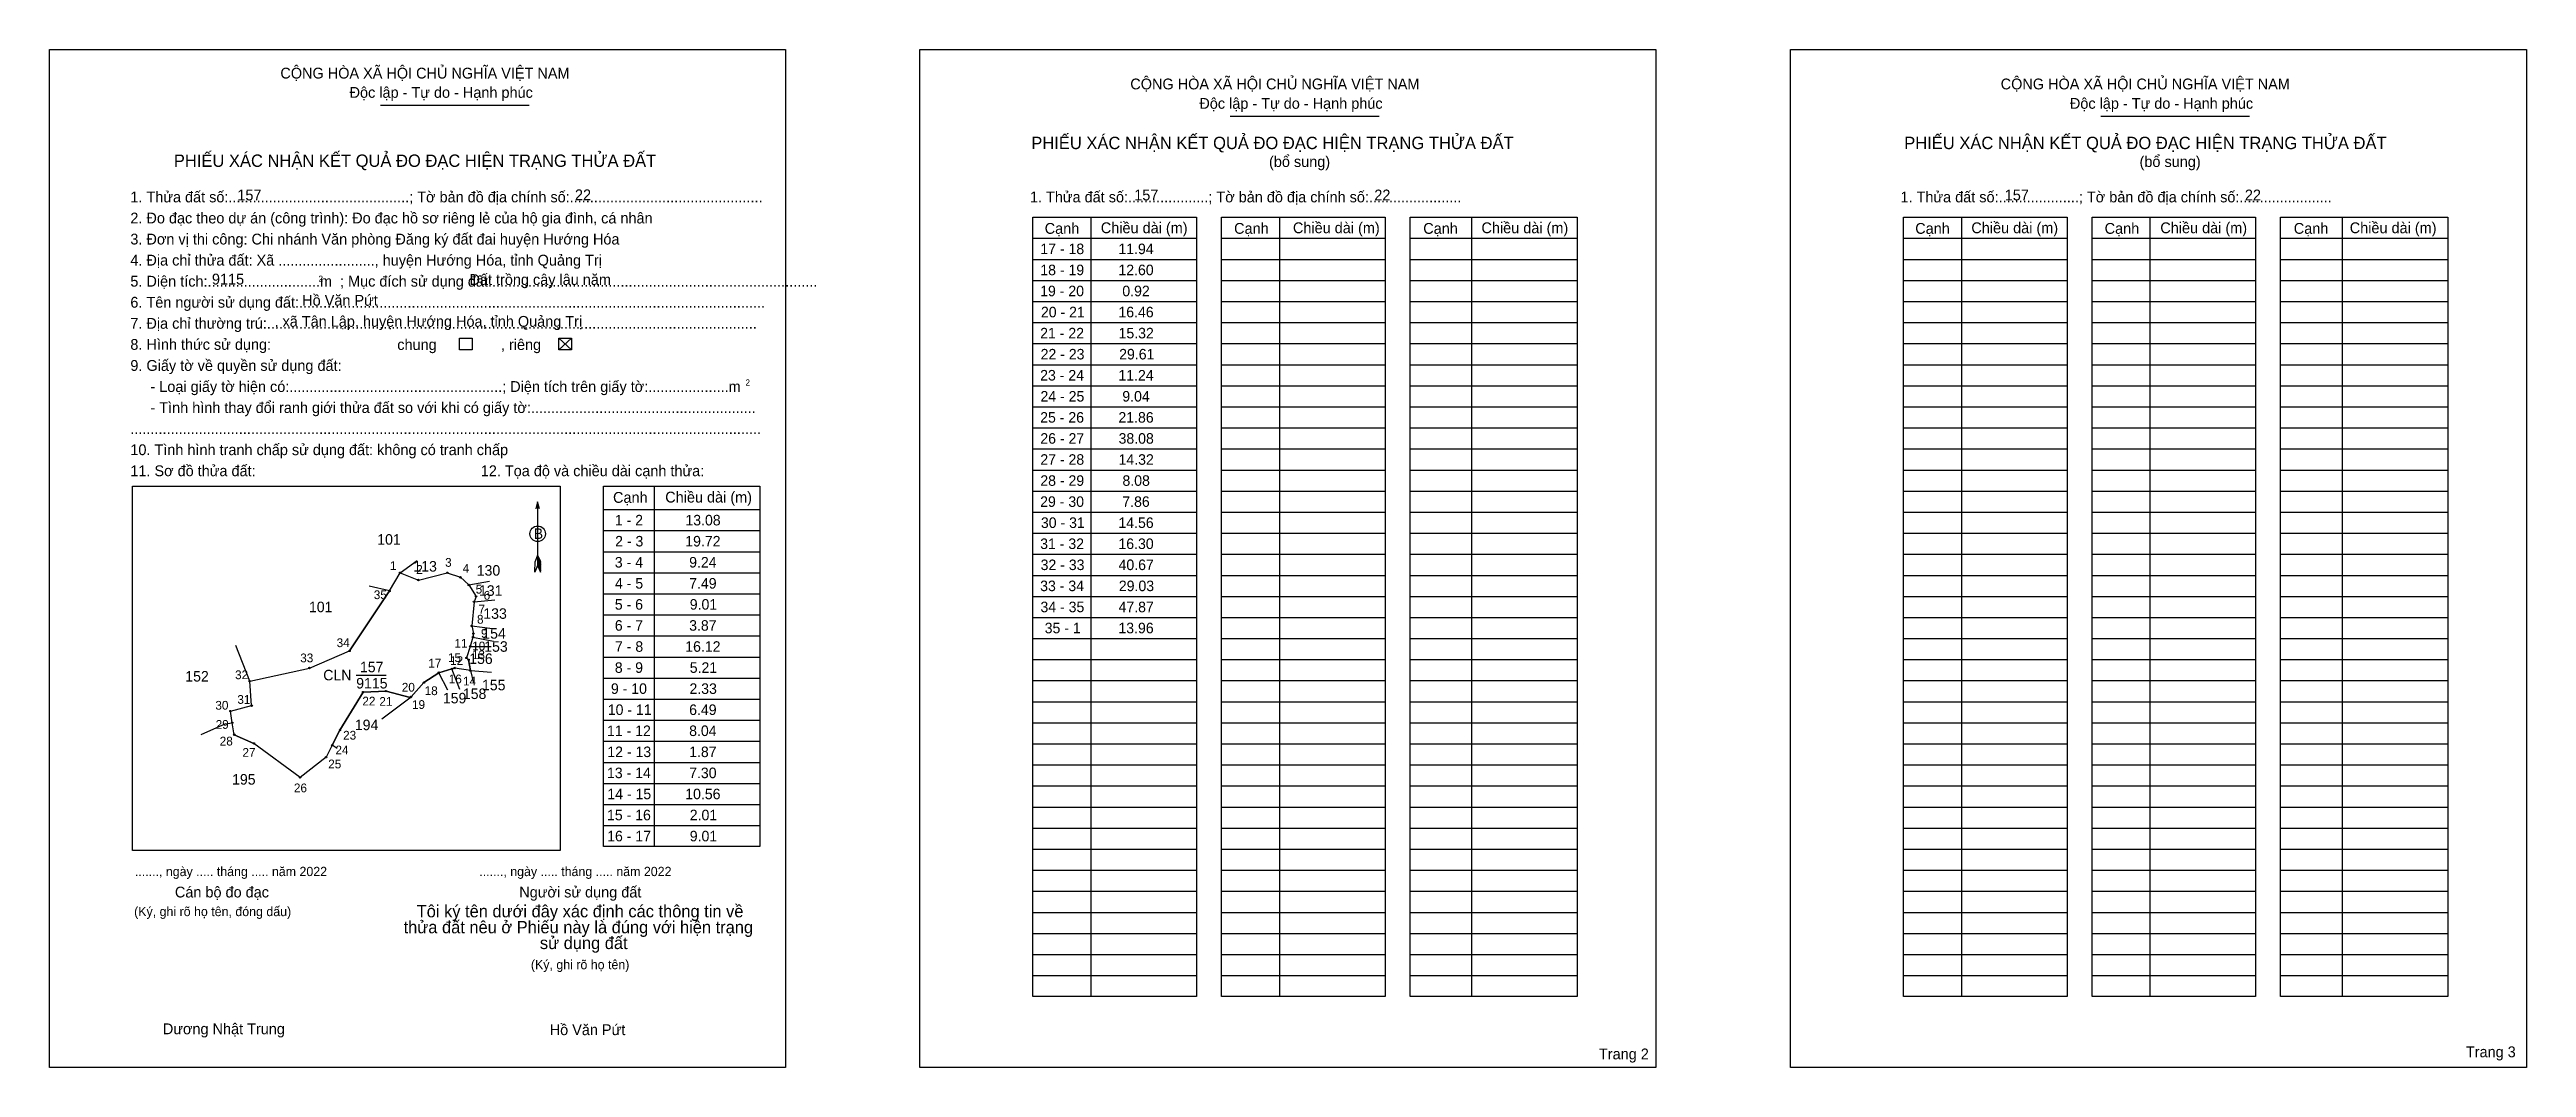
# Model space of a CAD drawing. Extents: x 548627 to 550274, y 1835513 to 1836189.
import ezdxf

# ---------------------------------------------------------------- set-up
doc = ezdxf.new("R2010")
doc.units = 0
for name, color, linetype in [('Level 1', 7, 'Continuous'), ('Level 10', 7, 'Continuous'), ('Level 11', 7, 'Continuous'), ('Level 13', 7, 'Continuous'), ('Level 2', 7, 'Continuous'), ('Level 25', 7, 'Continuous'), ('Level 27', 7, 'Continuous'), ('Level 36', 7, 'Continuous'), ('Level 48', 7, 'Continuous'), ('Level 50', 7, 'Continuous'), ('Level 52', 7, 'Continuous'), ('Level 55', 7, 'Continuous'), ('Level 6', 7, 'Continuous'), ('Level 9', 7, 'Continuous')]:
    doc.layers.add(name, color=color, linetype=linetype)

msp = doc.modelspace()

# ---------------------------------------------------------------- linework, layer by layer
at = {"layer": 'Level 1'}
for p, q in [((548627.5, 1836189.5), (548627.5, 1836189.5)), ((549206, 1836189.5), (549206, 1836189.5)), ((548847.4, 1836152.4), (548946.3, 1836152.4)), ((549412.2, 1836145.2), (549511.2, 1836145.2)), ((549990.8, 1836145.2), (550089.7, 1836145.2)), ((549319.6, 1836078), (549319.6, 1835560)), ((549444.9, 1836078), (549444.9, 1835560)), ((549572.6, 1836078), (549572.6, 1835560)), ((549898.2, 1836078), (549898.2, 1835560)), ((550023.5, 1836078), (550023.5, 1835560)), ((550151.2, 1836078), (550151.2, 1835560)), ((549281.1, 1836064), (549389.8, 1836064)), ((549406.4, 1836064), (549515.2, 1836064)), ((549531.8, 1836064), (549642.8, 1836064)), ((549859.7, 1836064), (549968.4, 1836064)), ((549985, 1836064), (550093.7, 1836064)), ((550110.3, 1836064), (550221.4, 1836064)), ((549281.1, 1836050), (549389.8, 1836050)), ((549406.4, 1836050), (549515.2, 1836050)), ((549531.8, 1836050), (549642.8, 1836050)), ((549859.7, 1836050), (549968.4, 1836050)), ((549985, 1836050), (550093.7, 1836050)), ((550110.3, 1836050), (550221.4, 1836050)), ((549281.1, 1836036), (549389.8, 1836036)), ((549406.4, 1836036), (549515.2, 1836036)), ((549531.8, 1836036), (549642.8, 1836036)), ((549859.7, 1836036), (549968.4, 1836036)), ((549985, 1836036), (550093.7, 1836036)), ((550110.3, 1836036), (550221.4, 1836036)), ((549281.1, 1836022), (549389.8, 1836022)), ((549406.4, 1836022), (549515.2, 1836022)), ((549531.8, 1836022), (549642.8, 1836022)), ((549859.7, 1836022), (549968.4, 1836022)), ((549985, 1836022), (550093.7, 1836022)), ((550110.3, 1836022), (550221.4, 1836022)), ((548966, 1835997.6), (548974.4, 1835989.8)), ((548966, 1835989.8), (548974.4, 1835997.6)), ((549281.1, 1836008), (549389.8, 1836008)), ((549406.4, 1836008), (549515.2, 1836008)), ((549531.8, 1836008), (549642.8, 1836008)), ((549859.7, 1836008), (549968.4, 1836008)), ((549985, 1836008), (550093.7, 1836008)), ((550110.3, 1836008), (550221.4, 1836008)), ((549281.1, 1835994), (549389.8, 1835994)), ((549281.1, 1835980), (549389.8, 1835980)), ((549406.4, 1835994), (549515.2, 1835994)), ((549406.4, 1835980), (549515.2, 1835980)), ((549531.8, 1835994), (549642.8, 1835994)), ((549531.8, 1835980), (549642.8, 1835980)), ((549859.7, 1835994), (549968.4, 1835994)), ((549859.7, 1835980), (549968.4, 1835980)), ((549985, 1835994), (550093.7, 1835994)), ((549985, 1835980), (550093.7, 1835980)), ((550110.3, 1835994), (550221.4, 1835994)), ((550110.3, 1835980), (550221.4, 1835980)), ((549281.1, 1835966), (549389.8, 1835966)), ((549406.4, 1835966), (549515.2, 1835966)), ((549531.8, 1835966), (549642.8, 1835966)), ((549859.7, 1835966), (549968.4, 1835966)), ((549985, 1835966), (550093.7, 1835966)), ((550110.3, 1835966), (550221.4, 1835966)), ((549281.1, 1835952), (549389.8, 1835952)), ((549406.4, 1835952), (549515.2, 1835952)), ((549531.8, 1835952), (549642.8, 1835952)), ((549859.7, 1835952), (549968.4, 1835952)), ((549985, 1835952), (550093.7, 1835952)), ((550110.3, 1835952), (550221.4, 1835952)), ((549281.1, 1835938), (549389.8, 1835938)), ((549406.4, 1835938), (549515.2, 1835938)), ((549531.8, 1835938), (549642.8, 1835938)), ((549859.7, 1835938), (549968.4, 1835938)), ((549985, 1835938), (550093.7, 1835938)), ((550110.3, 1835938), (550221.4, 1835938)), ((549281.1, 1835924), (549389.8, 1835924)), ((549406.4, 1835924), (549515.2, 1835924)), ((549531.8, 1835924), (549642.8, 1835924)), ((549859.7, 1835924), (549968.4, 1835924)), ((549985, 1835924), (550093.7, 1835924)), ((550110.3, 1835924), (550221.4, 1835924)), ((548682.6, 1835899.3), (548682.6, 1835899.3)), ((549029.3, 1835899.3), (549029.3, 1835659.7)), ((549281.1, 1835910), (549389.8, 1835910)), ((549406.4, 1835910), (549515.2, 1835910)), ((549531.8, 1835910), (549642.8, 1835910)), ((549859.7, 1835910), (549968.4, 1835910)), ((549985, 1835910), (550093.7, 1835910)), ((550110.3, 1835910), (550221.4, 1835910)), ((548951.9, 1835888.8), (548951.9, 1835846.5)), ((548995.7, 1835883.7), (549099.5, 1835883.7)), ((549281.1, 1835896), (549389.8, 1835896)), ((549281.1, 1835882), (549389.8, 1835882)), ((549406.4, 1835896), (549515.2, 1835896)), ((549406.4, 1835882), (549515.2, 1835882)), ((549531.8, 1835896), (549642.8, 1835896)), ((549531.8, 1835882), (549642.8, 1835882)), ((549859.7, 1835896), (549968.4, 1835896)), ((549859.7, 1835882), (549968.4, 1835882)), ((549985, 1835896), (550093.7, 1835896)), ((549985, 1835882), (550093.7, 1835882)), ((550110.3, 1835896), (550221.4, 1835896)), ((550110.3, 1835882), (550221.4, 1835882)), ((548995.7, 1835869.7), (549099.5, 1835869.7)), ((549281.1, 1835868), (549389.8, 1835868)), ((549406.4, 1835868), (549515.2, 1835868)), ((549531.8, 1835868), (549642.8, 1835868)), ((549859.7, 1835868), (549968.4, 1835868)), ((549985, 1835868), (550093.7, 1835868)), ((550110.3, 1835868), (550221.4, 1835868)), ((548950.1, 1835842.1), (548950.2, 1835849.1)), ((548951.9, 1835853.5), (548950.2, 1835849.1)), ((548951.9, 1835853.5), (548953.7, 1835849.1)), ((548951.9, 1835852.9), (548953.7, 1835848.5)), ((548951.9, 1835852.3), (548953.7, 1835847.9)), ((548951.9, 1835851.6), (548953.7, 1835847.3)), ((548951.9, 1835851), (548953.7, 1835846.7)), ((548951.9, 1835850.4), (548953.7, 1835846)), ((548951.9, 1835849.8), (548953.7, 1835845.4)), ((548951.9, 1835849.2), (548953.8, 1835844.8)), ((548951.9, 1835848.6), (548953.8, 1835844.1)), ((548951.9, 1835848), (548953.8, 1835843.5)), ((548951.9, 1835847.4), (548953.8, 1835842.9)), ((548953.8, 1835842.1), (548953.7, 1835849.1)), ((548995.7, 1835855.7), (549099.5, 1835855.7)), ((549281.1, 1835854), (549389.8, 1835854)), ((549406.4, 1835854), (549515.2, 1835854)), ((549531.8, 1835854), (549642.8, 1835854)), ((549859.7, 1835854), (549968.4, 1835854)), ((549985, 1835854), (550093.7, 1835854)), ((550110.3, 1835854), (550221.4, 1835854)), ((548951.9, 1835846.5), (548950.1, 1835842.1)), ((548951.9, 1835846.5), (548953.8, 1835842.1)), ((548995.7, 1835841.7), (549099.5, 1835841.7)), ((549281.1, 1835840), (549389.8, 1835840)), ((549406.4, 1835840), (549515.2, 1835840)), ((549531.8, 1835840), (549642.8, 1835840)), ((549859.7, 1835840), (549968.4, 1835840)), ((549985, 1835840), (550093.7, 1835840)), ((550110.3, 1835840), (550221.4, 1835840)), ((548995.7, 1835827.7), (549099.5, 1835827.7)), ((549281.1, 1835826), (549389.8, 1835826)), ((549406.4, 1835826), (549515.2, 1835826)), ((549531.8, 1835826), (549642.8, 1835826)), ((549859.7, 1835826), (549968.4, 1835826)), ((549985, 1835826), (550093.7, 1835826)), ((550110.3, 1835826), (550221.4, 1835826)), ((548995.7, 1835813.7), (549099.5, 1835813.7)), ((548995.7, 1835799.7), (549099.5, 1835799.7)), ((549281.1, 1835812), (549389.8, 1835812)), ((549281.1, 1835798), (549389.8, 1835798)), ((549406.4, 1835812), (549515.2, 1835812)), ((549406.4, 1835798), (549515.2, 1835798)), ((549531.8, 1835812), (549642.8, 1835812)), ((549531.8, 1835798), (549642.8, 1835798)), ((549859.7, 1835812), (549968.4, 1835812)), ((549859.7, 1835798), (549968.4, 1835798)), ((549985, 1835812), (550093.7, 1835812)), ((549985, 1835798), (550093.7, 1835798)), ((550110.3, 1835812), (550221.4, 1835812)), ((550110.3, 1835798), (550221.4, 1835798)), ((548995.7, 1835785.7), (549099.5, 1835785.7)), ((549281.1, 1835784), (549389.8, 1835784)), ((549406.4, 1835784), (549515.2, 1835784)), ((549531.8, 1835784), (549642.8, 1835784)), ((549859.7, 1835784), (549968.4, 1835784)), ((549985, 1835784), (550093.7, 1835784)), ((550110.3, 1835784), (550221.4, 1835784)), ((548995.7, 1835771.7), (549099.5, 1835771.7)), ((549281.1, 1835770), (549389.8, 1835770)), ((549406.4, 1835770), (549515.2, 1835770)), ((549531.8, 1835770), (549642.8, 1835770)), ((549859.7, 1835770), (549968.4, 1835770)), ((549985, 1835770), (550093.7, 1835770)), ((550110.3, 1835770), (550221.4, 1835770)), ((548995.7, 1835757.7), (549099.5, 1835757.7)), ((549281.1, 1835756), (549389.8, 1835756)), ((549406.4, 1835756), (549515.2, 1835756)), ((549531.8, 1835756), (549642.8, 1835756)), ((549859.7, 1835756), (549968.4, 1835756)), ((549985, 1835756), (550093.7, 1835756)), ((550110.3, 1835756), (550221.4, 1835756)), ((548995.7, 1835743.7), (549099.5, 1835743.7)), ((549281.1, 1835742), (549389.8, 1835742)), ((549406.4, 1835742), (549515.2, 1835742)), ((549531.8, 1835742), (549642.8, 1835742)), ((549859.7, 1835742), (549968.4, 1835742)), ((549985, 1835742), (550093.7, 1835742)), ((550110.3, 1835742), (550221.4, 1835742)), ((548995.7, 1835729.7), (549099.5, 1835729.7)), ((548995.7, 1835715.7), (549099.5, 1835715.7)), ((549281.1, 1835728), (549389.8, 1835728)), ((549406.4, 1835728), (549515.2, 1835728)), ((549531.8, 1835728), (549642.8, 1835728)), ((549859.7, 1835728), (549968.4, 1835728)), ((549985, 1835728), (550093.7, 1835728)), ((550110.3, 1835728), (550221.4, 1835728)), ((548995.7, 1835701.7), (549099.5, 1835701.7)), ((549281.1, 1835714), (549389.8, 1835714)), ((549281.1, 1835700), (549389.8, 1835700)), ((549406.4, 1835714), (549515.2, 1835714)), ((549406.4, 1835700), (549515.2, 1835700)), ((549531.8, 1835714), (549642.8, 1835714)), ((549531.8, 1835700), (549642.8, 1835700)), ((549859.7, 1835714), (549968.4, 1835714)), ((549859.7, 1835700), (549968.4, 1835700)), ((549985, 1835714), (550093.7, 1835714)), ((549985, 1835700), (550093.7, 1835700)), ((550110.3, 1835714), (550221.4, 1835714)), ((550110.3, 1835700), (550221.4, 1835700)), ((548995.7, 1835687.7), (549099.5, 1835687.7)), ((549281.1, 1835686), (549389.8, 1835686)), ((549406.4, 1835686), (549515.2, 1835686)), ((549531.8, 1835686), (549642.8, 1835686)), ((549859.7, 1835686), (549968.4, 1835686)), ((549985, 1835686), (550093.7, 1835686)), ((550110.3, 1835686), (550221.4, 1835686)), ((548995.7, 1835673.7), (549099.5, 1835673.7)), ((549281.1, 1835672), (549389.8, 1835672)), ((549406.4, 1835672), (549515.2, 1835672)), ((549531.8, 1835672), (549642.8, 1835672)), ((549859.7, 1835672), (549968.4, 1835672)), ((549985, 1835672), (550093.7, 1835672)), ((550110.3, 1835672), (550221.4, 1835672)), ((548966.9, 1835657.1), (548966.9, 1835657.1)), ((549281.1, 1835658), (549389.8, 1835658)), ((549406.4, 1835658), (549515.2, 1835658)), ((549531.8, 1835658), (549642.8, 1835658)), ((549859.7, 1835658), (549968.4, 1835658)), ((549985, 1835658), (550093.7, 1835658)), ((550110.3, 1835658), (550221.4, 1835658)), ((549281.1, 1835644), (549389.8, 1835644)), ((549406.4, 1835644), (549515.2, 1835644)), ((549531.8, 1835644), (549642.8, 1835644)), ((549859.7, 1835644), (549968.4, 1835644)), ((549985, 1835644), (550093.7, 1835644)), ((550110.3, 1835644), (550221.4, 1835644)), ((549281.1, 1835630), (549389.8, 1835630)), ((549406.4, 1835630), (549515.2, 1835630)), ((549531.8, 1835630), (549642.8, 1835630)), ((549859.7, 1835630), (549968.4, 1835630)), ((549985, 1835630), (550093.7, 1835630)), ((550110.3, 1835630), (550221.4, 1835630)), ((549281.1, 1835616), (549389.8, 1835616)), ((549281.1, 1835602), (549389.8, 1835602)), ((549406.4, 1835616), (549515.2, 1835616)), ((549406.4, 1835602), (549515.2, 1835602)), ((549531.8, 1835616), (549642.8, 1835616)), ((549531.8, 1835602), (549642.8, 1835602)), ((549859.7, 1835616), (549968.4, 1835616)), ((549859.7, 1835602), (549968.4, 1835602)), ((549985, 1835616), (550093.7, 1835616)), ((549985, 1835602), (550093.7, 1835602)), ((550110.3, 1835616), (550221.4, 1835616)), ((550110.3, 1835602), (550221.4, 1835602)), ((549281.1, 1835588), (549389.8, 1835588)), ((549406.4, 1835588), (549515.2, 1835588)), ((549531.8, 1835588), (549642.8, 1835588)), ((549859.7, 1835588), (549968.4, 1835588)), ((549985, 1835588), (550093.7, 1835588)), ((550110.3, 1835588), (550221.4, 1835588)), ((549281.1, 1835574), (549389.8, 1835574)), ((549406.4, 1835574), (549515.2, 1835574)), ((549531.8, 1835574), (549642.8, 1835574)), ((549859.7, 1835574), (549968.4, 1835574)), ((549985, 1835574), (550093.7, 1835574)), ((550110.3, 1835574), (550221.4, 1835574)), ((549116.7, 1835512.9), (549116.7, 1835512.9)), ((549695.2, 1835512.9), (549695.2, 1835512.9))]:
    msp.add_line(p, q, dxfattribs=at)
for points in [[(549281.1, 1836078), (549389.8, 1836078), (549389.8, 1835560), (549281.1, 1835560)], [(549406.4, 1836078), (549515.2, 1836078), (549515.2, 1835560), (549406.4, 1835560)], [(549531.8, 1836078), (549642.8, 1836078), (549642.8, 1835560), (549531.8, 1835560)], [(549859.7, 1836078), (549968.4, 1836078), (549968.4, 1835560), (549859.7, 1835560)], [(549985, 1836078), (550093.7, 1836078), (550093.7, 1835560), (549985, 1835560)], [(550110.3, 1836078), (550221.4, 1836078), (550221.4, 1835560), (550110.3, 1835560)], [(548682.6, 1835899.3), (548966.9, 1835899.3), (548966.9, 1835657.1), (548682.6, 1835657.1)], [(548995.7, 1835899.3), (549099.5, 1835899.3), (549099.5, 1835659.7), (548995.7, 1835659.7)]]:
    msp.add_lwpolyline(points, close=True, dxfattribs=at)
msp.add_lwpolyline([(548953.1, 1835884.3), (548951.9, 1835888.8), (548950.7, 1835884.3)], dxfattribs=at)
msp.add_circle((548951.9, 1835867.6), 5.17, dxfattribs=at)
at = {"layer": 'Level 10'}
msp.add_lwpolyline([(548872.7, 1835836.9), (548891.8, 1835841.7), (548900.6, 1835838.7), (548906.1, 1835833.6), (548911, 1835826), (548909.6, 1835822.4), (548908.1, 1835806.4), (548909.2, 1835801.3), (548908.9, 1835799), (548907.1, 1835792.8), (548904.6, 1835785.1), (548906, 1835783.9), (548907.2, 1835776.7), (548896.8, 1835778.4), (548894.9, 1835777.8), (548886.2, 1835775.3), (548876.3, 1835768.7), (548867.8, 1835759.3), (548867.1, 1835758.8), (548851.2, 1835763.1), (548835.9, 1835762.4), (548820.5, 1835737.1), (548815.4, 1835727.1), (548811.3, 1835719.1), (548794, 1835705.7), (548763.3, 1835728.3), (548750.2, 1835734.1), (548748.9, 1835742), (548747.7, 1835749.8), (548761.8, 1835753.4), (548760.5, 1835769.7), (548800.2, 1835778.4), (548826.9, 1835789.8), (548853.5, 1835829.6), (548860.5, 1835841.7)], close=True, dxfattribs=at)
at = {"layer": 'Level 11'}
for centre in [(548860.5, 1835841.7), (548872.7, 1835836.9), (548872.7, 1835836.9), (548891.8, 1835841.7), (548900.6, 1835838.7), (548906.1, 1835833.6), (548853.5, 1835829.6), (548909.6, 1835822.4), (548911, 1835826), (548908.1, 1835806.4), (548908.9, 1835799), (548909.2, 1835801.3), (548826.9, 1835789.8), (548904.6, 1835785.1), (548906, 1835783.9), (548907.1, 1835792.8), (548760.5, 1835769.7), (548800.2, 1835778.4), (548876.3, 1835768.7), (548886.2, 1835775.3), (548894.9, 1835777.8), (548896.8, 1835778.4), (548907.2, 1835776.7), (548747.7, 1835749.8), (548761.8, 1835753.4), (548835.9, 1835762.4), (548851.2, 1835763.1), (548867.1, 1835758.8), (548867.8, 1835759.3), (548748.9, 1835742), (548750.2, 1835734.1), (548820.5, 1835737.1), (548763.3, 1835728.3), (548811.3, 1835719.1), (548815.4, 1835727.1), (548794, 1835705.7)]:
    msp.add_circle(centre, 0.467, dxfattribs=at)
at = {"layer": 'Level 2'}
for points in [[(548627.5, 1836189.5), (549116.6, 1836189.5), (549116.6, 1835512.9), (548627.5, 1835512.9)], [(549206, 1836189.5), (549695.2, 1836189.5), (549695.2, 1835512.9), (549206, 1835512.9)], [(549784.6, 1836189.5), (550273.8, 1836189.5), (550273.8, 1835512.9), (549784.6, 1835512.9)]]:
    msp.add_lwpolyline(points, close=True, dxfattribs=at)
at = {"layer": 'Level 25'}
for p, q in [((548853.5, 1835829.6), (548826.9, 1835789.8)), ((548906, 1835783.9), (548904.6, 1835785.1)), ((548907.2, 1835776.7), (548906, 1835783.9)), ((548867.8, 1835759.3), (548876.3, 1835768.7)), ((548876.3, 1835768.7), (548886.2, 1835775.3)), ((548886.2, 1835775.3), (548894.9, 1835777.8)), ((548894.9, 1835777.8), (548896.8, 1835778.4)), ((548820.5, 1835737.1), (548835.9, 1835762.4)), ((548835.9, 1835762.4), (548851.2, 1835763.1)), ((548851.2, 1835763.1), (548867.1, 1835758.8)), ((548867.1, 1835758.8), (548867.8, 1835759.3)), ((548750.2, 1835734.1), (548763.3, 1835728.3)), ((548815.4, 1835727.1), (548820.5, 1835737.1))]:
    msp.add_line(p, q, dxfattribs=at)
at = {"layer": 'Level 27'}
for p, q in [((548860.5, 1835841.7), (548871.9, 1835849.9)), ((548853.5, 1835829.6), (548839.9, 1835832.8)), ((548906.1, 1835833.6), (548919.9, 1835836.1)), ((548909.6, 1835822.4), (548923.5, 1835823.8)), ((548908.1, 1835806.4), (548922, 1835804.7)), ((548908.9, 1835799), (548922.6, 1835796.3)), ((548907.1, 1835792.8), (548921.1, 1835792.6)), ((548907.2, 1835776.7), (548921.2, 1835775.7))]:
    msp.add_line(p, q, dxfattribs=at)
at = {"layer": 'Level 50'}
for points in [[(548899.9, 1835997.6), (548908.3, 1835997.6), (548908.3, 1835989.8), (548899.9, 1835989.8)], [(548966, 1835997.6), (548974.4, 1835997.6), (548974.4, 1835989.8), (548966, 1835989.8)]]:
    msp.add_lwpolyline(points, close=True, dxfattribs=at)
at = {"layer": 'Level 9'}
for p, q in [((548760.5, 1835769.7), (548751.3, 1835793.3)), ((548831.3, 1835773.7), (548851.3, 1835773.7)), ((548892.1, 1835763.7), (548886.2, 1835775.3)), ((548900.1, 1835764.1), (548894.9, 1835777.8)), ((548907.2, 1835776.7), (548909.3, 1835768.3)), ((548848.4, 1835744.7), (548867.8, 1835759.3)), ((548744.5, 1835741.3), (548728.1, 1835733.9)), ((548744.5, 1835741.3), (548748.9, 1835742)), ((548818.7, 1835725), (548815.4, 1835727.1))]:
    msp.add_line(p, q, dxfattribs=at)

# ---------------------------------------------------------------- texts
at = {"layer": 'Level 1'}
for s, height, p in [('CỘNG HÒA XÃ HỘI CHỦ NGHĨA VIỆT NAM', 7.185, (548780.9, 1836170.2)), ('Độc lập - Tự do - Hạnh phúc', 7.185, (548826.9, 1836157.4)), ('CỘNG HÒA XÃ HỘI CHỦ NGHĨA VIỆT NAM', 7.185, (549345.8, 1836163)), ('CỘNG HÒA XÃ HỘI CHỦ NGHĨA VIỆT NAM', 7.185, (549924.3, 1836163)), ('Độc lập - Tự do - Hạnh phúc', 7.185, (549391.7, 1836150.1)), ('Độc lập - Tự do - Hạnh phúc', 7.185, (549970.3, 1836150.1)), ('PHIẾU XÁC NHẬN KẾT QUẢ ĐO ĐẠC HIỆN TRẠNG THỬA ĐẤT', 8.213, (549280, 1836123.3)), ('PHIẾU XÁC NHẬN KẾT QUẢ ĐO ĐẠC HIỆN TRẠNG THỬA ĐẤT', 8.213, (549860.2, 1836123.3)), ('PHIẾU XÁC NHẬN KẾT QUẢ ĐO ĐẠC HIỆN TRẠNG THỬA ĐẤT', 8.213, (548710.1, 1836111.5)), ('(bổ sung)', 7.19, (549438, 1836111.4)), ('(bổ sung)', 7.19, (550016.6, 1836111.4)), ('1. Thửa đất số:.............................................; Tờ bản đồ địa chính số:................................................', 7.1852, (548681.2, 1836087.9)), ('1. Thửa đất số:....................; Tờ bản đồ địa chính số:.......................', 7.185, (549279.1, 1836087.9)), ('1. Thửa đất số:....................; Tờ bản đồ địa chính số:.......................', 7.185, (549857.7, 1836087.9)), ('2. Đo đạc theo dự án (công trình): Đo đạc hồ sơ riêng lẻ của hộ gia đình, cá nhân', 7.185, (548681.2, 1836073.9)), ('3. Đơn vị thi công: Chi nhánh Văn phòng Đăng ký đất đai huyện Hướng Hóa', 7.185, (548681.2, 1836059.9)), ('Cạnh', 7.19, (549288.9, 1836067)), ('Chiều dài (m)', 7.185, (549326.2, 1836067.4)), ('Cạnh', 7.19, (549414.8, 1836067)), ('Chiều dài (m)', 7.185, (549453.9, 1836067.4)), ('Cạnh', 7.19, (549540.5, 1836067)), ('Chiều dài (m)', 7.185, (549579.2, 1836067.4)), ('Cạnh', 7.19, (549867.5, 1836067)), ('Chiều dài (m)', 7.185, (549904.8, 1836067.4)), ('Cạnh', 7.19, (549993.4, 1836067)), ('Chiều dài (m)', 7.185, (550030.4, 1836067.4)), ('Cạnh', 7.19, (550119.1, 1836067)), ('Chiều dài (m)', 7.185, (550156.3, 1836067.4)), ('4. Địa chỉ thửa đất: Xã ........................, huyện Hướng Hóa, tỉnh Quảng Trị', 7.185, (548681.2, 1836045.9)), ('5. Diện tích:............................m  ; Mục đích sử dụng đất:.................................................................................', 7.1852, (548681.2, 1836031.9)), ('2', 4.11, (548806.2, 1836035.1)), ('6. Tên người sử dụng đất:....................................................................................................................', 7.1852, (548681.2, 1836017.9)), ('7. Địa chỉ thường trú:..........................................................................................................................', 7.1852, (548681.2, 1836003.9)), ('chung                , riêng', 7.185, (548858.6, 1835989.8)), ('9. Giấy tờ về quyền sử dụng đất:', 7.185, (548681.2, 1835975.9)), ('     - Loại giấy tờ hiện có:.....................................................; Diện tích trên giấy tờ:....................m', 7.1852, (548681.2, 1835961.9)), ('2', 4.11, (549090, 1835966.1)), ('     - Tình hình thay đổi ranh giới thửa đất so với khi có giấy tờ:........................................................', 7.1852, (548681.2, 1835947.9)), ('.............................................................................................................................................................', 7.1852, (548681.2, 1835933.9)), ('10. Tình hình tranh chấp sử dụng đất: không có tranh chấp', 7.185, (548681.2, 1835919.9)), ('11. Sơ đồ thửa đất:', 7.185, (548681.2, 1835905.9)), ('12. Tọa độ và chiều dài cạnh thửa:', 7.185, (548914.1, 1835905.9)), ('Chiều dài (m)', 7.185, (549036.7, 1835888.4)), ('Cạnh', 7.19, (549002, 1835888.2)), ('B', 7, (548949.3, 1835864.2)), ('......., ngày ..... tháng ..... năm 2022', 6.159, (548684.2, 1835640.1)), ('Cán bộ đo đạc', 7.185, (548710.8, 1835625.9)), ('......., ngày ..... tháng ..... năm 2022', 6.159, (548913.1, 1835640.1)), ('Người sử dụng đất', 7.185, (548939.7, 1835625.9)), ('(Ký, ghi rõ họ tên, đóng dấu)', 6.159, (548683.7, 1835613.5)), ('Tôi ký tên dưới đây xác định các thông tin về', 8.165, (548871.5, 1835612.7)), ('thửa đất nêu ở Phiếu này là đúng với hiện trạng', 8.165, (548862.8, 1835602.1)), ('sử dụng đất', 8.165, (548953.4, 1835591.6)), ('(Ký, ghi rõ họ tên)', 6.159, (548947.4, 1835578.2)), ('Dương Nhật Trung', 7.185, (548702.8, 1835535)), ('Trang 2', 7.19, (549657.3, 1835518.3)), ('Trang 3', 7.19, (550233.5, 1835519.7))]:
    msp.add_text(s, height=height, dxfattribs=at).set_placement(p)
at = {"layer": 'Level 13'}
for s, p in [('157', (548833.8, 1835775.6)), ('CLN', (548809.4, 1835770.2)), ('9115', (548831.3, 1835764.8))]:
    msp.add_text(s, height=7, dxfattribs=at).set_placement(p)
at = {"layer": 'Level 36'}
for s, p in [('101', (548845.3, 1835860.4)), ('113', (548869.3, 1835842.5)), ('130', (548911.4, 1835839.8)), ('131', (548912.9, 1835826.4)), ('101', (548799.9, 1835815.5)), ('133', (548915.8, 1835811.1)), ('154', (548915.1, 1835797.9)), ('156', (548906.4, 1835781.1)), ('153', (548916.4, 1835789.2)), ('152', (548717.7, 1835769.4)), ('158', (548902.2, 1835757.8)), ('155', (548914.9, 1835763.6)), ('159', (548888.9, 1835754.9)), ('194', (548830.4, 1835737.1)), ('195', (548748.8, 1835700.9))]:
    msp.add_text(s, height=7, dxfattribs=at).set_placement(p)
at = {"layer": 'Level 48'}
msp.add_text('8. Hình thức sử dụng:', height=7.185, dxfattribs=at).set_placement((548681.2, 1835989.9))
at = {"layer": 'Level 52'}
for s, p in [('17 - 18', (549286, 1836053.5)), ('18 - 19', (549286, 1836039.5)), ('11.94', (549337.9, 1836053.5)), ('12.60', (549337.9, 1836039.5)), ('19 - 20', (549285.9, 1836025.5)), ('0.92', (549340.5, 1836025.5)), ('20 - 21', (549286.4, 1836011.5)), ('16.46', (549337.9, 1836011.5)), ('21 - 22', (549285.9, 1835997.5)), ('15.32', (549338, 1835997.5)), ('22 - 23', (549286.2, 1835983.5)), ('29.61', (549338.4, 1835983.5)), ('23 - 24', (549285.9, 1835969.5)), ('24 - 25', (549286.1, 1835955.5)), ('11.24', (549337.9, 1835969.5)), ('9.04', (549340.5, 1835955.5)), ('25 - 26', (549285.9, 1835941.5)), ('21.86', (549337.9, 1835941.5)), ('26 - 27', (549286, 1835927.5)), ('38.08', (549338, 1835927.5)), ('27 - 28', (549286, 1835913.5)), ('14.32', (549338, 1835913.5)), ('28 - 29', (549286, 1835899.5)), ('8.08', (549340.6, 1835899.5)), ('1 - 2', (549003.2, 1835873.2)), ('13.08', (549050.1, 1835873.2)), ('29 - 30', (549285.9, 1835885.5)), ('7.86', (549340.5, 1835885.5)), ('2 - 3', (549003.4, 1835859.2)), ('19.72', (549050, 1835859.2)), ('31 - 32', (549285.9, 1835857.5)), ('30 - 31', (549286.4, 1835871.5)), ('14.56', (549337.9, 1835871.5)), ('16.30', (549337.9, 1835857.5)), ('3 - 4', (549003.2, 1835845.2)), ('9.24', (549052.6, 1835845.2)), ('32 - 33', (549286.2, 1835843.5)), ('40.67', (549338, 1835843.5)), ('4 - 5', (549003.3, 1835831.2)), ('7.49', (549052.6, 1835831.2)), ('33 - 34', (549285.9, 1835829.5)), ('29.03', (549338.2, 1835829.5)), ('5 - 6', (549003.2, 1835817.2)), ('9.01', (549053, 1835817.2)), ('34 - 35', (549286.1, 1835815.5)), ('47.87', (549338, 1835815.5)), ('6 - 7', (549003.2, 1835803.2)), ('3.87', (549052.6, 1835803.2)), ('35 - 1', (549288.9, 1835801.5)), ('13.96', (549337.9, 1835801.5)), ('8 - 9', (549003.2, 1835775.2)), ('7 - 8', (549003.3, 1835789.2)), ('16.12', (549050, 1835789.2)), ('5.21', (549053, 1835775.2)), ('9 - 10', (549000.6, 1835761.2)), ('2.33', (549052.8, 1835761.2)), ('10 - 11', (548998.5, 1835747.2)), ('6.49', (549052.6, 1835747.2)), ('11 - 12', (548998, 1835733.2)), ('8.04', (549052.6, 1835733.2)), ('12 - 13', (548998.2, 1835719.2)), ('1.87', (549052.6, 1835719.2)), ('13 - 14', (548998, 1835705.2)), ('7.30', (549052.6, 1835705.2)), ('15 - 16', (548998, 1835677.2)), ('14 - 15', (548998.2, 1835691.2)), ('10.56', (549050, 1835691.2)), ('2.01', (549053, 1835677.2)), ('16 - 17', (548998.1, 1835663.2)), ('9.01', (549053, 1835663.2))]:
    msp.add_text(s, height=7, dxfattribs=at).set_placement(p)
at = {"layer": 'Level 55'}
for s, p in [('1', (548860.5, 1835841.7)), ('2', (548872.6, 1835836.9)), ('3', (548891.8, 1835841.7)), ('4', (548900.5, 1835838.7)), ('5', (548906.1, 1835833.6)), ('35', (548853.3, 1835829.6)), ('7', (548909.5, 1835822.4)), ('6', (548910.9, 1835826)), ('8', (548908, 1835806.4)), ('10', (548908.7, 1835799)), ('9', (548909.1, 1835801.3)), ('34', (548826.8, 1835789.8)), ('12', (548904.5, 1835785.1)), ('13', (548905.8, 1835783.9)), ('11', (548907, 1835792.8)), ('32', (548760.3, 1835769.7)), ('33', (548800.1, 1835778.4)), ('18', (548876.1, 1835768.7)), ('17', (548886.1, 1835775.3)), ('16', (548894.7, 1835777.8)), ('15', (548896.7, 1835778.4)), ('14', (548907.1, 1835776.7)), ('30', (548747.5, 1835749.8)), ('31', (548761.6, 1835753.4)), ('22', (548835.8, 1835762.4)), ('21', (548851.1, 1835763.1)), ('20', (548866.9, 1835758.8)), ('19', (548867.7, 1835759.3)), ('29', (548748.8, 1835742)), ('28', (548750.1, 1835734.1)), ('23', (548820.3, 1835737.1)), ('27', (548763.2, 1835728.3)), ('25', (548811.1, 1835719.1)), ('24', (548815.2, 1835727.1)), ('26', (548793.8, 1835705.7))]:
    msp.add_text(s, height=0.233, dxfattribs=at).set_placement(p)
at = {"layer": 'Level 6'}
for s, height, p in [('157', 7.19, (548752.3, 1836089.2)), ('22', 7.19, (548976.7, 1836089.3)), ('157', 7.19, (549348.4, 1836089.2)), ('22', 7.19, (549508, 1836089.2)), ('157', 7.19, (549927, 1836089.2)), ('22', 7.19, (550086.6, 1836089.2)), ('9115', 7.19, (548735.4, 1836033.3)), ('Đất trồng cây lâu năm', 7.186, (548906.6, 1836033)), (', xã Tân Lập, huyện Hướng Hóa, tỉnh Quảng Trị', 7.186, (548777, 1836005.2)), ('Hồ Văn Pứt', 7.19, (548795.4, 1836019.2)), ('Hồ Văn Pứt', 7.19, (548959.9, 1835534.4))]:
    msp.add_text(s, height=height, dxfattribs=at).set_placement(p)
at = {"layer": 'Level 9'}
for s, p in [('1', (548853.7, 1835843.5)), ('2', (548871.2, 1835841)), ('3', (548890.4, 1835845.7)), ('4', (548902.1, 1835841.8)), ('5', (548910.7, 1835827.9)), ('35', (548843, 1835824.2)), ('7', (548912.6, 1835814.6)), ('6', (548916, 1835823.8)), ('34', (548818.3, 1835792.3)), ('11', (548896.6, 1835791.9)), ('8', (548911.6, 1835807.9)), ('9', (548914.2, 1835798.6)), ('33', (548794.1, 1835782.2)), ('17', (548879.2, 1835778.7)), ('15', (548892.3, 1835782.4)), ('12', (548893.7, 1835780.4)), ('13', (548908.2, 1835784.3)), ('10', (548908.4, 1835790.1)), ('32', (548750.8, 1835771)), ('20', (548861.6, 1835762.7)), ('18', (548876.8, 1835760.4)), ('16', (548892.8, 1835768.2)), ('14', (548902.3, 1835766.8)), ('30', (548737.7, 1835750.7)), ('31', (548752.3, 1835754.6)), ('22', (548835.4, 1835753.5)), ('21', (548846.7, 1835753.3)), ('19', (548868.4, 1835751.2)), ('29', (548737.9, 1835738)), ('28', (548740.6, 1835726.9)), ('23', (548822.6, 1835730.8)), ('27', (548755.7, 1835719.4)), ('25', (548812.7, 1835711.7)), ('24', (548817.5, 1835721)), ('26', (548789.9, 1835695.8))]:
    msp.add_text(s, height=5.83, dxfattribs=at).set_placement(p)

doc.saveas('drawing.dxf')
